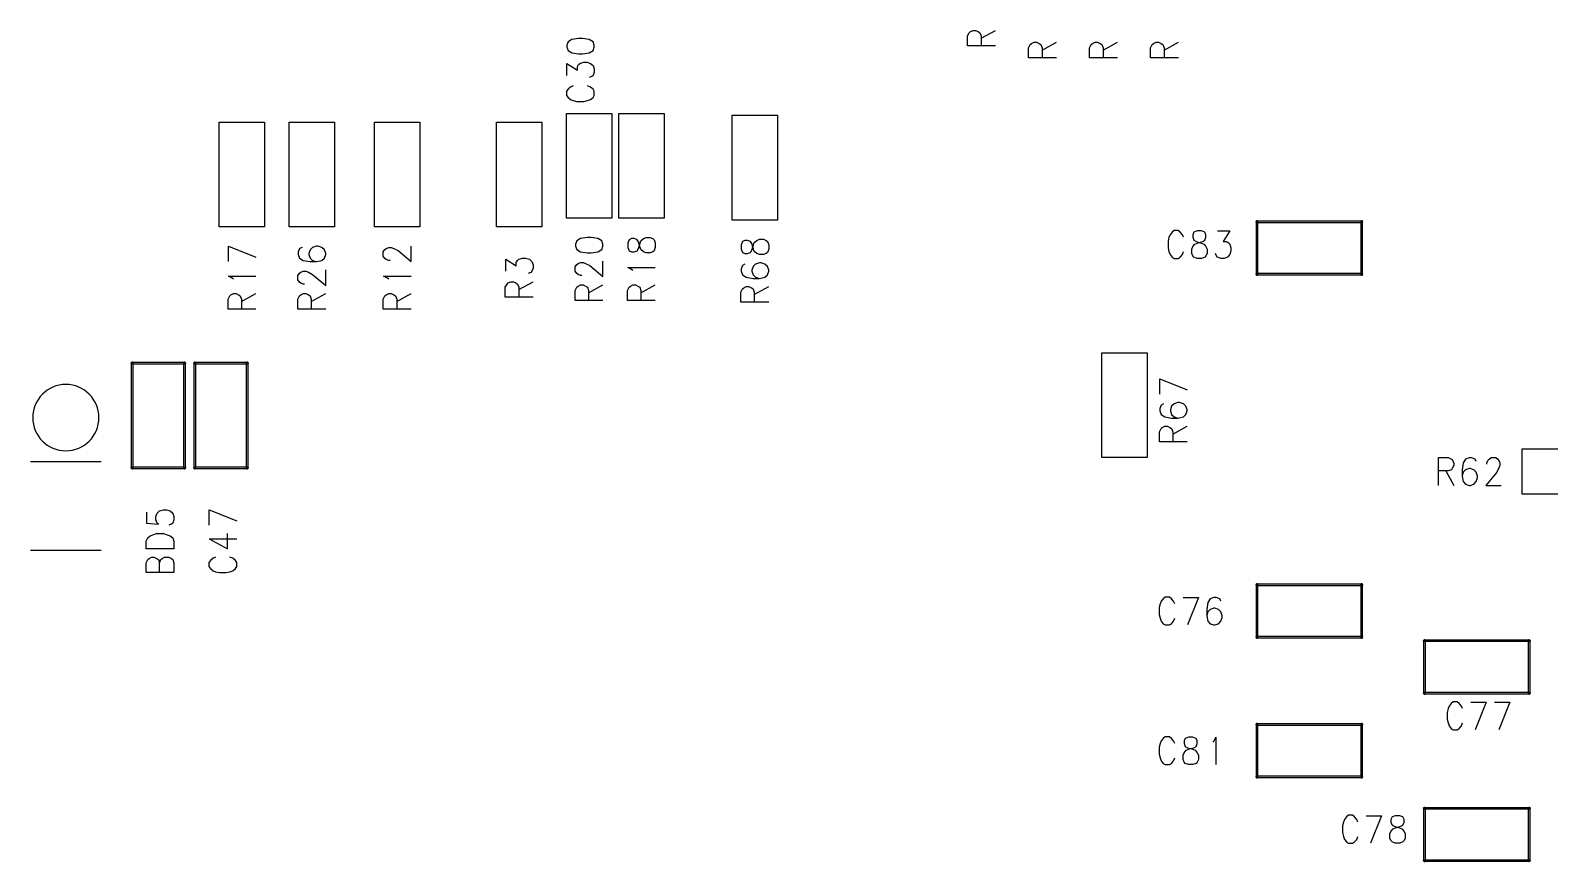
# Model space of a CAD drawing. Extents: x 295 to 953, y 10 to 290.
# Drawn here: x 666.9 to 754.1, y 119.6 to 167.3 of the extents above; entities that cross this region are included whole.
import ezdxf

# ---------------------------------------------------------------- set-up
doc = ezdxf.new("R2010")
doc.units = 0
doc.header["$LTSCALE"] = 5
doc.header["$MEASUREMENT"] = 0
doc.layers.add('22_S-SILK_GBR', color=12, linetype='CONTINUOUS')

msp = doc.modelspace()

# ---------------------------------------------------------------- linework, layer by layer
at = {"layer": '22_S-SILK_GBR', "color": 7}
for p, q in [((720.848, 167.192), (720.994, 167.262)), ((720.994, 167.262), (721.138, 167.262)), ((721.138, 167.262), (721.284, 167.192)), ((721.454, 166.812), (722.278, 167.262)), ((697.774, 166.608), (697.702, 166.422)), ((697.702, 166.422), (697.702, 166.298)), ((697.994, 166.732), (697.774, 166.608)), ((698.382, 166.802), (697.994, 166.732)), ((698.6, 166.802), (698.382, 166.802)), ((698.988, 166.732), (698.6, 166.802)), ((699.206, 166.608), (698.988, 166.732)), ((699.278, 166.422), (699.206, 166.608)), ((699.278, 166.298), (699.278, 166.422)), ((720.678, 166.944), (720.774, 167.13)), ((720.678, 166.378), (720.678, 166.944)), ((720.774, 167.13), (720.848, 167.192)), ((721.284, 167.192), (721.382, 167.13)), ((721.382, 167.13), (721.454, 166.944)), ((721.454, 166.944), (721.454, 166.378)), ((724.178, 166.264), (724.274, 166.45)), ((724.274, 166.45), (724.348, 166.512)), ((724.348, 166.512), (724.494, 166.582)), ((724.494, 166.582), (724.638, 166.582)), ((724.638, 166.582), (724.784, 166.512)), ((724.784, 166.512), (724.882, 166.45)), ((724.882, 166.45), (724.954, 166.264)), ((724.954, 166.132), (725.778, 166.582)), ((727.678, 166.264), (727.774, 166.45)), ((727.774, 166.45), (727.848, 166.512)), ((727.848, 166.512), (727.994, 166.582)), ((727.994, 166.582), (728.138, 166.582)), ((728.138, 166.582), (728.284, 166.512)), ((728.284, 166.512), (728.382, 166.45)), ((728.382, 166.45), (728.454, 166.264)), ((728.454, 166.132), (729.278, 166.582)), ((731.178, 166.264), (731.274, 166.45)), ((731.274, 166.45), (731.348, 166.512)), ((731.348, 166.512), (731.494, 166.582)), ((731.494, 166.582), (731.638, 166.582)), ((731.638, 166.582), (731.784, 166.512)), ((731.784, 166.512), (731.882, 166.45)), ((731.882, 166.45), (731.954, 166.264)), ((731.954, 166.132), (732.778, 166.582)), ((697.702, 166.298), (697.774, 166.104)), ((697.774, 166.104), (697.994, 165.98)), ((697.994, 165.98), (698.382, 165.918)), ((698.382, 165.918), (698.6, 165.918)), ((698.6, 165.918), (698.988, 165.98)), ((698.988, 165.98), (699.206, 166.104)), ((699.206, 166.104), (699.278, 166.298)), ((722.278, 166.378), (720.678, 166.378)), ((724.178, 165.698), (724.178, 166.264)), ((725.778, 165.698), (724.178, 165.698)), ((724.954, 166.264), (724.954, 165.698)), ((727.678, 165.698), (727.678, 166.264)), ((729.278, 165.698), (727.678, 165.698)), ((728.454, 166.264), (728.454, 165.698)), ((731.178, 165.698), (731.178, 166.264)), ((732.778, 165.698), (731.178, 165.698)), ((731.954, 166.264), (731.954, 165.698)), ((697.702, 164.682), (697.702, 165.372)), ((697.702, 165.372), (698.308, 164.992)), ((698.308, 165.186), (698.382, 165.31)), ((698.308, 164.992), (698.308, 165.186)), ((698.382, 165.31), (698.454, 165.372)), ((698.454, 165.372), (698.672, 165.442)), ((698.672, 165.442), (698.842, 165.442)), ((698.842, 165.442), (699.06, 165.372)), ((699.06, 165.372), (699.206, 165.248)), ((699.206, 164.682), (699.132, 164.62)), ((699.206, 165.248), (699.278, 165.062)), ((699.278, 164.868), (699.206, 164.682)), ((699.278, 165.062), (699.278, 164.868)), ((697.774, 163.896), (697.678, 163.782)), ((697.678, 163.782), (697.678, 163.542)), ((697.92, 164.02), (697.774, 163.896)), ((698.066, 164.082), (697.92, 164.02)), ((699.06, 164.02), (698.89, 164.082)), ((699.132, 164.62), (698.988, 164.558)), ((699.206, 163.896), (699.06, 164.02)), ((699.278, 163.782), (699.206, 163.896)), ((699.278, 163.542), (699.278, 163.782)), ((697.678, 163.542), (697.774, 163.428)), ((697.774, 163.428), (697.92, 163.312)), ((697.92, 163.312), (698.066, 163.252)), ((698.066, 163.252), (698.284, 163.198)), ((698.284, 163.198), (698.672, 163.198)), ((698.672, 163.198), (698.89, 163.252)), ((698.89, 163.252), (699.06, 163.312)), ((699.06, 163.312), (699.206, 163.428)), ((699.206, 163.428), (699.278, 163.542)), ((697.678, 156.5), (697.678, 162.5)), ((697.678, 162.5), (700.278, 162.5)), ((700.278, 162.5), (700.278, 156.5)), ((700.678, 156.5), (700.678, 162.5)), ((700.678, 162.5), (703.278, 162.5)), ((703.278, 162.5), (703.278, 156.5)), ((707.178, 156.4), (707.178, 162.4)), ((707.178, 162.4), (709.778, 162.4)), ((709.778, 162.4), (709.778, 156.4)), ((677.778, 156), (677.778, 162)), ((677.778, 162), (680.378, 162)), ((680.378, 162), (680.378, 156)), ((681.778, 156), (681.778, 162)), ((681.778, 162), (684.378, 162)), ((684.378, 162), (684.378, 156)), ((686.678, 156), (686.678, 162)), ((686.678, 162), (689.278, 162)), ((689.278, 162), (689.278, 156)), ((693.678, 156), (693.678, 162)), ((693.678, 162), (696.278, 162)), ((696.278, 162), (696.278, 156)), ((680.378, 156), (677.778, 156)), ((684.378, 156), (681.778, 156)), ((689.278, 156), (686.678, 156)), ((696.278, 156), (693.678, 156)), ((700.278, 156.5), (697.678, 156.5)), ((703.278, 156.5), (700.678, 156.5)), ((709.778, 156.4), (707.178, 156.4)), ((737.258, 156.354), (737.224, 156.32)), ((737.224, 156.32), (737.258, 156.354)), ((737.224, 156.28), (737.224, 156.32)), ((737.224, 156.3), (737.224, 153.3)), ((737.258, 156.246), (737.224, 156.28)), ((737.298, 156.354), (737.258, 156.354)), ((737.278, 156.246), (737.258, 156.246)), ((737.278, 156.354), (743.278, 156.354)), ((743.278, 156.246), (737.278, 156.246)), ((737.332, 156.32), (737.298, 156.354)), ((737.332, 156.3), (737.332, 156.32)), ((737.332, 153.3), (737.332, 156.3)), ((743.258, 156.354), (743.224, 156.32)), ((743.224, 156.3), (743.224, 153.3)), ((743.298, 156.354), (743.258, 156.354)), ((743.278, 156.354), (743.298, 156.354)), ((743.332, 156.32), (743.298, 156.354)), ((743.298, 156.354), (743.332, 156.32)), ((743.332, 156.28), (743.298, 156.246)), ((743.332, 156.3), (743.332, 156.32)), ((743.332, 156.32), (743.332, 156.28)), ((743.332, 153.3), (743.332, 156.3)), ((698.274, 155.208), (698.202, 155.022)), ((698.494, 155.332), (698.274, 155.208)), ((698.882, 155.402), (698.494, 155.332)), ((699.1, 155.402), (698.882, 155.402)), ((699.488, 155.332), (699.1, 155.402)), ((699.706, 155.208), (699.488, 155.332)), ((699.778, 155.022), (699.706, 155.208)), ((701.274, 155.27), (701.202, 155.084)), ((701.202, 155.084), (701.202, 154.828)), ((701.42, 155.332), (701.274, 155.27)), ((701.566, 155.332), (701.42, 155.332)), ((701.736, 155.27), (701.566, 155.332)), ((701.808, 155.146), (701.736, 155.27)), ((701.882, 154.89), (701.808, 155.146)), ((701.882, 155.022), (701.954, 155.208)), ((701.954, 155.208), (702.1, 155.332)), ((702.1, 155.332), (702.244, 155.402)), ((702.244, 155.402), (702.488, 155.402)), ((702.488, 155.402), (702.632, 155.332)), ((702.632, 155.332), (702.706, 155.27)), ((702.706, 155.27), (702.778, 155.084)), ((702.778, 155.084), (702.778, 154.828)), ((707.774, 155.17), (707.702, 154.984)), ((707.92, 155.232), (707.774, 155.17)), ((708.066, 155.232), (707.92, 155.232)), ((708.236, 155.17), (708.066, 155.232)), ((708.308, 155.046), (708.236, 155.17)), ((708.382, 154.922), (708.454, 155.108)), ((708.454, 155.108), (708.6, 155.232)), ((708.6, 155.232), (708.744, 155.302)), ((708.744, 155.302), (708.988, 155.302)), ((708.988, 155.302), (709.132, 155.232)), ((709.132, 155.232), (709.206, 155.17)), ((709.206, 155.17), (709.278, 154.984)), ((732.23, 155.412), (732.176, 155.194)), ((732.176, 155.194), (732.176, 154.806)), ((732.29, 155.558), (732.23, 155.412)), ((732.406, 155.704), (732.29, 155.558)), ((732.52, 155.8), (732.406, 155.704)), ((732.76, 155.8), (732.52, 155.8)), ((732.874, 155.704), (732.76, 155.8)), ((732.998, 155.558), (732.874, 155.704)), ((733.06, 155.412), (732.998, 155.558)), ((733.66, 155.704), (733.598, 155.558)), ((733.598, 155.558), (733.598, 155.412)), ((733.598, 155.412), (733.66, 155.242)), ((733.846, 155.776), (733.66, 155.704)), ((733.66, 155.242), (733.784, 155.17)), ((733.722, 155.024), (733.908, 155.096)), ((733.784, 155.17), (734.04, 155.096)), ((734.102, 155.776), (733.846, 155.776)), ((733.908, 155.096), (734.164, 155.17)), ((734.04, 155.096), (734.226, 155.024)), ((734.288, 155.704), (734.102, 155.776)), ((734.164, 155.17), (734.288, 155.242)), ((734.35, 155.558), (734.288, 155.704)), ((734.288, 155.242), (734.35, 155.412)), ((734.35, 155.412), (734.35, 155.558)), ((735.02, 155.776), (735.71, 155.776)), ((735.71, 155.776), (735.33, 155.17)), ((735.33, 155.17), (735.524, 155.17)), ((735.524, 155.17), (735.648, 155.096)), ((735.648, 155.096), (735.71, 155.024)), ((678.302, 154.018), (678.302, 154.902)), ((678.302, 154.902), (679.878, 154.266)), ((682.374, 154.76), (682.302, 154.558)), ((682.302, 154.558), (682.302, 154.424)), ((682.302, 154.424), (682.374, 154.222)), ((682.52, 154.832), (682.374, 154.76)), ((682.374, 154.222), (682.594, 154.08)), ((682.982, 154.69), (682.908, 154.486)), ((682.908, 154.486), (682.908, 154.424)), ((682.908, 154.424), (682.982, 154.222)), ((683.126, 154.832), (682.982, 154.69)), ((682.982, 154.222), (683.126, 154.08)), ((683.344, 154.902), (683.126, 154.832)), ((683.442, 154.902), (683.344, 154.902)), ((683.66, 154.832), (683.442, 154.902)), ((683.806, 154.69), (683.66, 154.832)), ((683.66, 154.08), (683.806, 154.222)), ((683.878, 154.486), (683.806, 154.69)), ((683.806, 154.222), (683.878, 154.424)), ((683.878, 154.424), (683.878, 154.486)), ((687.178, 154.584), (687.274, 154.708)), ((687.178, 154.328), (687.178, 154.584)), ((687.274, 154.204), (687.178, 154.328)), ((687.274, 154.708), (687.348, 154.77)), ((687.348, 154.142), (687.274, 154.204)), ((687.348, 154.77), (687.494, 154.832)), ((687.494, 154.832), (687.638, 154.832)), ((687.638, 154.832), (687.784, 154.77)), ((687.784, 154.77), (688.026, 154.646)), ((688.026, 154.646), (688.778, 154.018)), ((688.778, 154.018), (688.778, 154.902)), ((694.954, 154.152), (695.172, 154.222)), ((695.172, 154.222), (695.342, 154.222)), ((695.342, 154.222), (695.56, 154.152)), ((698.202, 155.022), (698.202, 154.898)), ((698.202, 154.898), (698.274, 154.704)), ((698.274, 154.704), (698.494, 154.58)), ((698.494, 154.58), (698.882, 154.518)), ((698.882, 154.518), (699.1, 154.518)), ((699.1, 154.518), (699.488, 154.58)), ((699.488, 154.58), (699.706, 154.704)), ((699.706, 154.704), (699.778, 154.898)), ((699.778, 154.898), (699.778, 155.022)), ((701.202, 154.828), (701.274, 154.642)), ((701.274, 154.642), (701.42, 154.58)), ((701.42, 154.58), (701.566, 154.58)), ((701.566, 154.58), (701.736, 154.642)), ((701.736, 154.642), (701.808, 154.766)), ((701.808, 154.766), (701.882, 155.022)), ((701.954, 154.704), (701.882, 154.89)), ((702.1, 154.58), (701.954, 154.704)), ((702.244, 154.518), (702.1, 154.58)), ((702.488, 154.518), (702.244, 154.518)), ((702.632, 154.58), (702.488, 154.518)), ((702.706, 154.642), (702.632, 154.58)), ((702.778, 154.828), (702.706, 154.642)), ((707.702, 154.984), (707.702, 154.728)), ((707.702, 154.728), (707.774, 154.542)), ((707.774, 154.542), (707.92, 154.48)), ((707.92, 154.48), (708.066, 154.48)), ((708.066, 154.48), (708.236, 154.542)), ((708.236, 154.542), (708.308, 154.666)), ((708.382, 154.79), (708.308, 155.046)), ((708.308, 154.666), (708.382, 154.922)), ((708.454, 154.604), (708.382, 154.79)), ((708.6, 154.48), (708.454, 154.604)), ((708.744, 154.418), (708.6, 154.48)), ((708.988, 154.418), (708.744, 154.418)), ((709.132, 154.48), (708.988, 154.418)), ((709.206, 154.542), (709.132, 154.48)), ((709.278, 154.728), (709.206, 154.542)), ((709.278, 154.984), (709.278, 154.728)), ((732.176, 154.806), (732.23, 154.588)), ((732.23, 154.588), (732.29, 154.418)), ((732.29, 154.418), (732.406, 154.272)), ((732.406, 154.272), (732.52, 154.2)), ((732.52, 154.2), (732.76, 154.2)), ((732.76, 154.2), (732.874, 154.272)), ((732.874, 154.272), (732.998, 154.418)), ((732.998, 154.418), (733.06, 154.588)), ((733.536, 154.734), (733.598, 154.878)), ((733.536, 154.49), (733.536, 154.734)), ((733.598, 154.346), (733.536, 154.49)), ((733.598, 154.878), (733.722, 155.024)), ((733.66, 154.272), (733.598, 154.346)), ((733.846, 154.2), (733.66, 154.272)), ((734.102, 154.2), (733.846, 154.2)), ((734.288, 154.272), (734.102, 154.2)), ((734.226, 155.024), (734.35, 154.878)), ((734.35, 154.346), (734.288, 154.272)), ((734.35, 154.878), (734.42, 154.734)), ((734.42, 154.49), (734.35, 154.346)), ((734.42, 154.734), (734.42, 154.49)), ((734.958, 154.346), (734.896, 154.49)), ((735.02, 154.272), (734.958, 154.346)), ((735.206, 154.2), (735.02, 154.272)), ((735.4, 154.2), (735.206, 154.2)), ((735.586, 154.272), (735.4, 154.2)), ((735.71, 154.418), (735.586, 154.272)), ((735.71, 155.024), (735.78, 154.806)), ((735.78, 154.636), (735.71, 154.418)), ((735.78, 154.806), (735.78, 154.636)), ((682.278, 153.224), (682.374, 153.348)), ((682.374, 153.348), (682.448, 153.41)), ((682.448, 153.41), (682.594, 153.472)), ((682.594, 154.08), (682.982, 154.018)), ((682.594, 153.472), (682.738, 153.472)), ((682.738, 153.472), (682.884, 153.41)), ((682.884, 153.41), (683.126, 153.286)), ((682.982, 154.018), (683.344, 154.018)), ((683.126, 154.08), (683.344, 154.018)), ((683.344, 154.018), (683.66, 154.08)), ((683.878, 152.658), (683.878, 153.542)), ((687.494, 154.08), (687.348, 154.142)), ((687.566, 154.08), (687.494, 154.08)), ((694.202, 153.462), (694.202, 154.152)), ((694.202, 154.152), (694.808, 153.772)), ((694.808, 153.966), (694.882, 154.09)), ((694.808, 153.772), (694.808, 153.966)), ((694.882, 154.09), (694.954, 154.152)), ((695.632, 153.4), (695.488, 153.338)), ((695.56, 154.152), (695.706, 154.028)), ((695.706, 153.462), (695.632, 153.4)), ((695.706, 154.028), (695.778, 153.842)), ((695.778, 153.648), (695.706, 153.462)), ((695.778, 153.842), (695.778, 153.648)), ((698.178, 153.724), (698.274, 153.848)), ((698.178, 153.468), (698.178, 153.724)), ((698.274, 153.344), (698.178, 153.468)), ((698.274, 153.848), (698.348, 153.91)), ((698.348, 153.282), (698.274, 153.344)), ((698.348, 153.91), (698.494, 153.972)), ((698.494, 153.972), (698.638, 153.972)), ((698.638, 153.972), (698.784, 153.91)), ((698.784, 153.91), (699.026, 153.786)), ((699.026, 153.786), (699.778, 153.158)), ((699.778, 153.158), (699.778, 154.042)), ((701.42, 153.574), (701.202, 153.68)), ((701.202, 153.68), (702.778, 153.68)), ((701.494, 153.502), (701.42, 153.574)), ((707.774, 153.8), (707.702, 153.598)), ((707.702, 153.598), (707.702, 153.464)), ((707.702, 153.464), (707.774, 153.262)), ((707.92, 153.872), (707.774, 153.8)), ((708.382, 153.73), (708.308, 153.526)), ((708.308, 153.526), (708.308, 153.464)), ((708.308, 153.464), (708.382, 153.262)), ((708.526, 153.872), (708.382, 153.73)), ((708.744, 153.942), (708.526, 153.872)), ((708.842, 153.942), (708.744, 153.942)), ((709.06, 153.872), (708.842, 153.942)), ((709.206, 153.73), (709.06, 153.872)), ((709.278, 153.526), (709.206, 153.73)), ((709.206, 153.262), (709.278, 153.464)), ((709.278, 153.464), (709.278, 153.526)), ((737.224, 153.32), (737.258, 153.354)), ((737.224, 153.28), (737.224, 153.32)), ((737.278, 153.354), (743.278, 153.354)), ((743.278, 153.354), (743.298, 153.354)), ((743.298, 153.354), (743.332, 153.32)), ((743.332, 153.32), (743.332, 153.28)), ((678.52, 153.074), (678.302, 153.18)), ((678.302, 153.18), (679.878, 153.18)), ((678.594, 153.002), (678.52, 153.074)), ((682.278, 152.968), (682.278, 153.224)), ((682.374, 152.844), (682.278, 152.968)), ((682.448, 152.782), (682.374, 152.844)), ((682.594, 152.72), (682.448, 152.782)), ((682.666, 152.72), (682.594, 152.72)), ((683.126, 153.286), (683.878, 152.658)), ((687.42, 153.074), (687.202, 153.18)), ((687.202, 153.18), (688.778, 153.18)), ((687.494, 153.002), (687.42, 153.074)), ((694.178, 152.544), (694.274, 152.73)), ((694.178, 151.978), (694.178, 152.544)), ((694.274, 152.73), (694.348, 152.792)), ((694.348, 152.792), (694.494, 152.862)), ((694.494, 152.862), (694.638, 152.862)), ((694.638, 152.862), (694.784, 152.792)), ((694.784, 152.792), (694.882, 152.73)), ((694.882, 152.73), (694.954, 152.544)), ((694.954, 152.412), (695.778, 152.862)), ((694.954, 152.544), (694.954, 151.978)), ((698.178, 152.364), (698.274, 152.55)), ((698.274, 152.55), (698.348, 152.612)), ((698.494, 153.22), (698.348, 153.282)), ((698.348, 152.612), (698.494, 152.682)), ((698.566, 153.22), (698.494, 153.22)), ((698.494, 152.682), (698.638, 152.682)), ((698.638, 152.682), (698.784, 152.612)), ((698.784, 152.612), (698.882, 152.55)), ((698.882, 152.55), (698.954, 152.364)), ((698.954, 152.232), (699.778, 152.682)), ((701.178, 152.364), (701.274, 152.55)), ((701.274, 152.55), (701.348, 152.612)), ((701.348, 152.612), (701.494, 152.682)), ((701.494, 152.682), (701.638, 152.682)), ((701.638, 152.682), (701.784, 152.612)), ((701.784, 152.612), (701.882, 152.55)), ((701.882, 152.55), (701.954, 152.364)), ((701.954, 152.232), (702.778, 152.682)), ((707.678, 152.264), (707.774, 152.45)), ((707.774, 153.262), (707.994, 153.12)), ((707.774, 152.45), (707.848, 152.512)), ((707.848, 152.512), (707.994, 152.582)), ((707.994, 153.12), (708.382, 153.058)), ((707.994, 152.582), (708.138, 152.582)), ((708.138, 152.582), (708.284, 152.512)), ((708.284, 152.512), (708.382, 152.45)), ((708.382, 153.262), (708.526, 153.12)), ((708.382, 153.058), (708.744, 153.058)), ((708.382, 152.45), (708.454, 152.264)), ((708.454, 152.132), (709.278, 152.582)), ((708.526, 153.12), (708.744, 153.058)), ((708.744, 153.058), (709.06, 153.12)), ((709.06, 153.12), (709.206, 153.262)), ((737.224, 153.3), (737.224, 153.28)), ((737.224, 153.28), (737.258, 153.246)), ((737.258, 153.246), (737.224, 153.28)), ((737.258, 153.246), (737.298, 153.246)), ((737.278, 153.246), (737.258, 153.246)), ((743.278, 153.246), (737.278, 153.246)), ((737.298, 153.246), (737.332, 153.28)), ((743.224, 153.3), (743.224, 153.28)), ((743.224, 153.28), (743.258, 153.246)), ((743.258, 153.246), (743.298, 153.246)), ((743.332, 153.28), (743.298, 153.246)), ((743.298, 153.246), (743.332, 153.28)), ((678.278, 151.864), (678.374, 152.05)), ((678.278, 151.298), (678.278, 151.864)), ((678.374, 152.05), (678.448, 152.112)), ((678.448, 152.112), (678.594, 152.182)), ((678.594, 152.182), (678.738, 152.182)), ((678.738, 152.182), (678.884, 152.112)), ((678.884, 152.112), (678.982, 152.05)), ((678.982, 152.05), (679.054, 151.864)), ((679.054, 151.732), (679.878, 152.182)), ((679.054, 151.864), (679.054, 151.298)), ((682.278, 151.864), (682.374, 152.05)), ((682.278, 151.298), (682.278, 151.864)), ((682.374, 152.05), (682.448, 152.112)), ((682.448, 152.112), (682.594, 152.182)), ((682.594, 152.182), (682.738, 152.182)), ((682.738, 152.182), (682.884, 152.112)), ((682.884, 152.112), (682.982, 152.05)), ((682.982, 152.05), (683.054, 151.864)), ((683.054, 151.732), (683.878, 152.182)), ((683.054, 151.864), (683.054, 151.298)), ((687.178, 151.864), (687.274, 152.05)), ((687.178, 151.298), (687.178, 151.864)), ((687.274, 152.05), (687.348, 152.112)), ((687.348, 152.112), (687.494, 152.182)), ((687.494, 152.182), (687.638, 152.182)), ((687.638, 152.182), (687.784, 152.112)), ((687.784, 152.112), (687.882, 152.05)), ((687.882, 152.05), (687.954, 151.864)), ((687.954, 151.732), (688.778, 152.182)), ((687.954, 151.864), (687.954, 151.298)), ((695.778, 151.978), (694.178, 151.978)), ((698.178, 151.798), (698.178, 152.364)), ((699.778, 151.798), (698.178, 151.798)), ((698.954, 152.364), (698.954, 151.798)), ((701.178, 151.798), (701.178, 152.364)), ((702.778, 151.798), (701.178, 151.798)), ((701.954, 152.364), (701.954, 151.798)), ((707.678, 151.698), (707.678, 152.264)), ((709.278, 151.698), (707.678, 151.698)), ((708.454, 152.264), (708.454, 151.698)), ((679.878, 151.298), (678.278, 151.298)), ((683.878, 151.298), (682.278, 151.298)), ((688.778, 151.298), (687.178, 151.298)), ((672.724, 148.22), (672.758, 148.254)), ((672.758, 148.254), (672.724, 148.22)), ((672.724, 148.18), (672.724, 148.22)), ((672.724, 148.2), (672.724, 142.2)), ((672.758, 148.146), (672.724, 148.18)), ((672.798, 148.254), (672.758, 148.254)), ((672.778, 148.146), (672.758, 148.146)), ((672.778, 148.254), (675.778, 148.254)), ((675.778, 148.146), (672.778, 148.146)), ((672.832, 148.22), (672.798, 148.254)), ((672.832, 148.2), (672.832, 148.22)), ((672.832, 142.2), (672.832, 148.2)), ((675.758, 148.254), (675.724, 148.22)), ((675.724, 148.2), (675.724, 142.2)), ((675.798, 148.254), (675.758, 148.254)), ((675.778, 148.254), (675.798, 148.254)), ((675.832, 148.22), (675.798, 148.254)), ((675.798, 148.254), (675.832, 148.22)), ((675.832, 148.18), (675.798, 148.146)), ((675.832, 148.2), (675.832, 148.22)), ((675.832, 148.22), (675.832, 148.18)), ((675.832, 142.2), (675.832, 148.2)), ((676.324, 148.22), (676.358, 148.254)), ((676.358, 148.254), (676.324, 148.22)), ((676.324, 148.18), (676.324, 148.22)), ((676.324, 148.2), (676.324, 142.2)), ((676.358, 148.146), (676.324, 148.18)), ((676.398, 148.254), (676.358, 148.254)), ((676.378, 148.146), (676.358, 148.146)), ((676.378, 148.254), (679.378, 148.254)), ((679.378, 148.146), (676.378, 148.146)), ((676.432, 148.22), (676.398, 148.254)), ((676.432, 148.2), (676.432, 148.22)), ((676.432, 142.2), (676.432, 148.2)), ((679.358, 148.254), (679.324, 148.22)), ((679.324, 148.2), (679.324, 142.2)), ((679.398, 148.254), (679.358, 148.254)), ((679.378, 148.254), (679.398, 148.254)), ((679.432, 148.22), (679.398, 148.254)), ((679.398, 148.254), (679.432, 148.22)), ((679.432, 148.18), (679.398, 148.146)), ((679.432, 148.2), (679.432, 148.22)), ((679.432, 148.22), (679.432, 148.18)), ((679.432, 142.2), (679.432, 148.2)), ((728.378, 142.8), (728.378, 148.8)), ((728.378, 148.8), (730.978, 148.8)), ((730.978, 148.8), (730.978, 142.8)), ((731.702, 146.418), (731.702, 147.302)), ((731.702, 147.302), (733.278, 146.666)), ((731.774, 145.8), (731.702, 145.598)), ((731.702, 145.598), (731.702, 145.464)), ((731.92, 145.872), (731.774, 145.8)), ((732.382, 145.73), (732.308, 145.526)), ((732.308, 145.526), (732.308, 145.464)), ((732.526, 145.872), (732.382, 145.73)), ((732.744, 145.942), (732.526, 145.872)), ((732.842, 145.942), (732.744, 145.942)), ((733.06, 145.872), (732.842, 145.942)), ((733.206, 145.73), (733.06, 145.872)), ((733.278, 145.526), (733.206, 145.73)), ((733.278, 145.464), (733.278, 145.526)), ((731.702, 145.464), (731.774, 145.262)), ((731.774, 145.262), (731.994, 145.12)), ((731.994, 145.12), (732.382, 145.058)), ((732.308, 145.464), (732.382, 145.262)), ((732.382, 145.262), (732.526, 145.12)), ((732.382, 145.058), (732.744, 145.058)), ((732.526, 145.12), (732.744, 145.058)), ((732.744, 145.058), (733.06, 145.12)), ((733.06, 145.12), (733.206, 145.262)), ((733.206, 145.262), (733.278, 145.464)), ((731.678, 144.264), (731.774, 144.45)), ((731.678, 143.698), (731.678, 144.264)), ((731.774, 144.45), (731.848, 144.512)), ((731.848, 144.512), (731.994, 144.582)), ((731.994, 144.582), (732.138, 144.582)), ((732.138, 144.582), (732.284, 144.512)), ((732.284, 144.512), (732.382, 144.45)), ((732.382, 144.45), (732.454, 144.264)), ((732.454, 144.132), (733.278, 144.582)), ((732.454, 144.264), (732.454, 143.698)), ((733.278, 143.698), (731.678, 143.698)), ((752.478, 143.3), (758.478, 143.3)), ((752.478, 140.7), (752.478, 143.3)), ((671.01, 142.54), (666.946, 142.54)), ((672.724, 142.22), (672.758, 142.254)), ((672.724, 142.18), (672.724, 142.22)), ((672.724, 142.2), (672.724, 142.18)), ((672.758, 142.146), (672.724, 142.18)), ((672.724, 142.18), (672.758, 142.146)), ((672.778, 142.146), (672.758, 142.146)), ((672.758, 142.146), (672.798, 142.146)), ((672.778, 142.254), (675.778, 142.254)), ((675.778, 142.146), (672.778, 142.146)), ((672.798, 142.146), (672.832, 142.18)), ((675.724, 142.2), (675.724, 142.18)), ((675.724, 142.18), (675.758, 142.146)), ((675.758, 142.146), (675.798, 142.146)), ((675.778, 142.254), (675.798, 142.254)), ((675.798, 142.254), (675.832, 142.22)), ((675.832, 142.18), (675.798, 142.146)), ((675.798, 142.146), (675.832, 142.18)), ((675.832, 142.22), (675.832, 142.18)), ((676.324, 142.22), (676.358, 142.254)), ((676.324, 142.18), (676.324, 142.22)), ((676.324, 142.2), (676.324, 142.18)), ((676.358, 142.146), (676.324, 142.18)), ((676.324, 142.18), (676.358, 142.146)), ((676.378, 142.146), (676.358, 142.146)), ((676.358, 142.146), (676.398, 142.146)), ((676.378, 142.254), (679.378, 142.254)), ((679.378, 142.146), (676.378, 142.146)), ((676.398, 142.146), (676.432, 142.18)), ((679.324, 142.2), (679.324, 142.18)), ((679.324, 142.18), (679.358, 142.146)), ((679.358, 142.146), (679.398, 142.146)), ((679.378, 142.254), (679.398, 142.254)), ((679.398, 142.254), (679.432, 142.22)), ((679.432, 142.18), (679.398, 142.146)), ((679.398, 142.146), (679.432, 142.18)), ((679.432, 142.22), (679.432, 142.18)), ((730.978, 142.8), (728.378, 142.8)), ((747.676, 141.2), (747.676, 142.8)), ((747.676, 142.8), (748.242, 142.8)), ((748.242, 142.024), (747.676, 142.024)), ((748.11, 142.024), (748.56, 141.2)), ((748.242, 142.8), (748.428, 142.704)), ((748.428, 142.096), (748.242, 142.024)), ((748.428, 142.704), (748.49, 142.63)), ((748.49, 142.194), (748.428, 142.096)), ((748.49, 142.63), (748.56, 142.484)), ((748.56, 142.34), (748.49, 142.194)), ((748.56, 142.484), (748.56, 142.34)), ((749.098, 142.484), (749.036, 142.096)), ((749.036, 142.096), (749.036, 141.734)), ((749.24, 142.704), (749.098, 142.484)), ((749.24, 142.096), (749.098, 141.952)), ((749.442, 142.776), (749.24, 142.704)), ((749.442, 142.17), (749.24, 142.096)), ((749.576, 142.776), (749.442, 142.776)), ((749.504, 142.17), (749.442, 142.17)), ((749.708, 142.096), (749.504, 142.17)), ((749.778, 142.704), (749.576, 142.776)), ((749.85, 141.952), (749.708, 142.096)), ((749.85, 142.558), (749.778, 142.704)), ((750.458, 142.484), (750.52, 142.63)), ((750.458, 142.412), (750.458, 142.484)), ((750.52, 142.63), (750.582, 142.704)), ((750.582, 142.704), (750.706, 142.8)), ((750.706, 142.8), (750.962, 142.8)), ((750.962, 142.8), (751.086, 142.704)), ((751.148, 142.194), (751.024, 141.952)), ((751.086, 142.704), (751.148, 142.63)), ((751.148, 142.63), (751.21, 142.484)), ((751.21, 142.34), (751.148, 142.194)), ((751.21, 142.484), (751.21, 142.34)), ((749.098, 141.952), (749.036, 141.734)), ((749.036, 141.734), (749.098, 141.418)), ((749.098, 141.418), (749.24, 141.272)), ((749.24, 141.272), (749.442, 141.2)), ((749.442, 141.2), (749.504, 141.2)), ((749.504, 141.2), (749.708, 141.272)), ((749.708, 141.272), (749.85, 141.418)), ((749.92, 141.734), (749.85, 141.952)), ((749.85, 141.418), (749.92, 141.636)), ((749.92, 141.636), (749.92, 141.734)), ((751.024, 141.952), (750.396, 141.2)), ((750.396, 141.2), (751.28, 141.2)), ((758.478, 140.7), (752.478, 140.7)), ((673.602, 139.67), (673.602, 139.042)), ((674.136, 139.414), (674.208, 139.608)), ((674.136, 139.228), (674.136, 139.414)), ((674.208, 139.608), (674.354, 139.732)), ((674.354, 139.732), (674.572, 139.802)), ((674.572, 139.802), (674.742, 139.802)), ((674.742, 139.802), (674.96, 139.732)), ((674.96, 139.732), (675.106, 139.608)), ((675.106, 139.608), (675.178, 139.414)), ((675.178, 139.414), (675.178, 139.228)), ((677.202, 138.918), (677.202, 139.802)), ((677.202, 139.802), (678.778, 139.166)), ((673.602, 139.042), (674.282, 138.98)), ((674.208, 139.042), (674.136, 139.228)), ((674.282, 138.98), (674.208, 139.042)), ((675.032, 138.98), (674.888, 138.918)), ((675.106, 139.042), (675.032, 138.98)), ((675.178, 139.228), (675.106, 139.042)), ((673.578, 138), (673.674, 138.186)), ((673.578, 137.558), (673.578, 138)), ((673.674, 138.186), (673.82, 138.31)), ((673.82, 138.31), (673.966, 138.372)), ((673.966, 138.372), (674.184, 138.442)), ((674.184, 138.442), (674.572, 138.442)), ((674.572, 138.442), (674.79, 138.372)), ((674.79, 138.372), (674.96, 138.31)), ((674.96, 138.31), (675.106, 138.186)), ((675.106, 138.186), (675.178, 138)), ((675.178, 138), (675.178, 137.558)), ((677.202, 138.142), (678.778, 138.142)), ((677.202, 138.142), (678.244, 137.558)), ((678.244, 137.558), (678.244, 138.442)), ((671.01, 137.46), (666.946, 137.46)), ((675.178, 137.558), (673.578, 137.558)), ((673.578, 136.764), (673.674, 136.95)), ((673.578, 136.198), (673.578, 136.764)), ((673.674, 136.95), (673.748, 137.012)), ((673.748, 137.012), (673.894, 137.082)), ((673.894, 137.082), (674.038, 137.082)), ((674.038, 137.082), (674.184, 137.012)), ((674.184, 137.012), (674.282, 136.95)), ((674.282, 136.95), (674.354, 136.764)), ((674.354, 136.764), (674.426, 136.95)), ((674.354, 136.198), (674.354, 136.764)), ((674.426, 136.95), (674.5, 137.012)), ((674.5, 137.012), (674.644, 137.082)), ((674.644, 137.082), (674.888, 137.082)), ((674.888, 137.082), (675.032, 137.012)), ((675.032, 137.012), (675.106, 136.95)), ((675.106, 136.95), (675.178, 136.764)), ((675.178, 136.764), (675.178, 136.198)), ((677.274, 136.896), (677.178, 136.782)), ((677.178, 136.782), (677.178, 136.542)), ((677.42, 137.02), (677.274, 136.896)), ((677.566, 137.082), (677.42, 137.02)), ((678.56, 137.02), (678.39, 137.082)), ((678.706, 136.896), (678.56, 137.02)), ((678.778, 136.782), (678.706, 136.896)), ((678.778, 136.542), (678.778, 136.782)), ((675.178, 136.198), (673.578, 136.198)), ((677.178, 136.542), (677.274, 136.428)), ((677.274, 136.428), (677.42, 136.312)), ((677.42, 136.312), (677.566, 136.252)), ((677.566, 136.252), (677.784, 136.198)), ((677.784, 136.198), (678.172, 136.198)), ((678.172, 136.198), (678.39, 136.252)), ((678.39, 136.252), (678.56, 136.312)), ((678.56, 136.312), (678.706, 136.428)), ((678.706, 136.428), (678.778, 136.542)), ((737.258, 135.554), (737.224, 135.52)), ((737.224, 135.52), (737.258, 135.554)), ((737.224, 135.48), (737.224, 135.52)), ((737.224, 135.5), (737.224, 132.5)), ((737.258, 135.446), (737.224, 135.48)), ((737.298, 135.554), (737.258, 135.554)), ((737.278, 135.446), (737.258, 135.446)), ((737.278, 135.554), (743.278, 135.554)), ((743.278, 135.446), (737.278, 135.446)), ((737.332, 135.52), (737.298, 135.554)), ((737.332, 135.5), (737.332, 135.52)), ((737.332, 132.5), (737.332, 135.5)), ((743.258, 135.554), (743.224, 135.52)), ((743.224, 135.5), (743.224, 132.5)), ((743.298, 135.554), (743.258, 135.554)), ((743.278, 135.554), (743.298, 135.554)), ((743.332, 135.52), (743.298, 135.554)), ((743.298, 135.554), (743.332, 135.52)), ((743.332, 135.48), (743.298, 135.446)), ((743.332, 135.5), (743.332, 135.52)), ((743.332, 135.52), (743.332, 135.48)), ((743.332, 132.5), (743.332, 135.5)), ((731.73, 134.412), (731.676, 134.194)), ((731.676, 134.194), (731.676, 133.806)), ((731.79, 134.558), (731.73, 134.412)), ((731.906, 134.704), (731.79, 134.558)), ((732.02, 134.8), (731.906, 134.704)), ((732.26, 134.8), (732.02, 134.8)), ((732.374, 134.704), (732.26, 134.8)), ((732.498, 134.558), (732.374, 134.704)), ((732.56, 134.412), (732.498, 134.558)), ((733.036, 134.776), (733.92, 134.776)), ((733.92, 134.776), (733.284, 133.2)), ((734.458, 134.484), (734.396, 134.096)), ((734.6, 134.704), (734.458, 134.484)), ((734.802, 134.776), (734.6, 134.704)), ((734.802, 134.17), (734.6, 134.096)), ((734.936, 134.776), (734.802, 134.776)), ((734.864, 134.17), (734.802, 134.17)), ((735.068, 134.096), (734.864, 134.17)), ((735.138, 134.704), (734.936, 134.776)), ((735.21, 134.558), (735.138, 134.704)), ((731.676, 133.806), (731.73, 133.588)), ((731.73, 133.588), (731.79, 133.418)), ((731.79, 133.418), (731.906, 133.272)), ((732.374, 133.272), (732.498, 133.418)), ((732.498, 133.418), (732.56, 133.588)), ((734.396, 134.096), (734.396, 133.734)), ((734.458, 133.952), (734.396, 133.734)), ((734.396, 133.734), (734.458, 133.418)), ((734.6, 134.096), (734.458, 133.952)), ((734.458, 133.418), (734.6, 133.272)), ((735.21, 133.952), (735.068, 134.096)), ((735.068, 133.272), (735.21, 133.418)), ((735.28, 133.734), (735.21, 133.952)), ((735.21, 133.418), (735.28, 133.636)), ((735.28, 133.636), (735.28, 133.734)), ((731.906, 133.272), (732.02, 133.2)), ((732.02, 133.2), (732.26, 133.2)), ((732.26, 133.2), (732.374, 133.272)), ((734.6, 133.272), (734.802, 133.2)), ((734.802, 133.2), (734.864, 133.2)), ((734.864, 133.2), (735.068, 133.272)), ((737.224, 132.52), (737.258, 132.554)), ((737.224, 132.48), (737.224, 132.52)), ((737.224, 132.5), (737.224, 132.48)), ((737.224, 132.48), (737.258, 132.446)), ((737.258, 132.446), (737.224, 132.48)), ((737.258, 132.446), (737.298, 132.446)), ((737.278, 132.446), (737.258, 132.446)), ((737.278, 132.554), (743.278, 132.554)), ((743.278, 132.446), (737.278, 132.446)), ((737.298, 132.446), (737.332, 132.48)), ((743.224, 132.5), (743.224, 132.48)), ((743.224, 132.48), (743.258, 132.446)), ((743.258, 132.446), (743.298, 132.446)), ((743.278, 132.554), (743.298, 132.554)), ((743.298, 132.554), (743.332, 132.52)), ((743.332, 132.48), (743.298, 132.446)), ((743.298, 132.446), (743.332, 132.48)), ((743.332, 132.52), (743.332, 132.48)), ((746.824, 132.32), (746.858, 132.354)), ((746.858, 132.354), (746.824, 132.32)), ((746.824, 132.28), (746.824, 132.32)), ((746.824, 132.3), (746.824, 129.3)), ((746.858, 132.246), (746.824, 132.28)), ((746.898, 132.354), (746.858, 132.354)), ((746.878, 132.246), (746.858, 132.246)), ((746.878, 132.354), (752.878, 132.354)), ((752.878, 132.246), (746.878, 132.246)), ((746.932, 132.32), (746.898, 132.354)), ((746.932, 132.3), (746.932, 132.32)), ((746.932, 129.3), (746.932, 132.3)), ((752.858, 132.354), (752.824, 132.32)), ((752.824, 132.3), (752.824, 129.3)), ((752.898, 132.354), (752.858, 132.354)), ((752.878, 132.354), (752.898, 132.354)), ((752.932, 132.32), (752.898, 132.354)), ((752.898, 132.354), (752.932, 132.32)), ((752.932, 132.28), (752.898, 132.246)), ((752.932, 132.3), (752.932, 132.32)), ((752.932, 132.32), (752.932, 132.28)), ((752.932, 129.3), (752.932, 132.3)), ((746.824, 129.32), (746.858, 129.354)), ((746.824, 129.28), (746.824, 129.32)), ((746.824, 129.3), (746.824, 129.28)), ((746.824, 129.28), (746.858, 129.246)), ((746.858, 129.246), (746.824, 129.28)), ((746.858, 129.246), (746.898, 129.246)), ((746.878, 129.246), (746.858, 129.246)), ((746.878, 129.354), (752.878, 129.354)), ((752.878, 129.246), (746.878, 129.246)), ((746.898, 129.246), (746.932, 129.28)), ((752.824, 129.3), (752.824, 129.28)), ((752.824, 129.28), (752.858, 129.246)), ((752.858, 129.246), (752.898, 129.246)), ((752.878, 129.354), (752.898, 129.354)), ((752.898, 129.354), (752.932, 129.32)), ((752.898, 129.246), (752.932, 129.28)), ((752.932, 129.28), (752.898, 129.246)), ((752.932, 129.32), (752.932, 129.28)), ((748.23, 128.412), (748.176, 128.194)), ((748.176, 128.194), (748.176, 127.806)), ((748.29, 128.558), (748.23, 128.412)), ((748.406, 128.704), (748.29, 128.558)), ((748.52, 128.8), (748.406, 128.704)), ((748.76, 128.8), (748.52, 128.8)), ((748.874, 128.704), (748.76, 128.8)), ((748.998, 128.558), (748.874, 128.704)), ((749.06, 128.412), (748.998, 128.558)), ((749.536, 128.776), (750.42, 128.776)), ((750.42, 128.776), (749.784, 127.2)), ((750.896, 128.776), (751.78, 128.776)), ((751.78, 128.776), (751.144, 127.2)), ((737.258, 127.554), (737.224, 127.52)), ((737.224, 127.52), (737.258, 127.554)), ((737.224, 127.48), (737.224, 127.52)), ((737.224, 127.5), (737.224, 124.5)), ((737.258, 127.446), (737.224, 127.48)), ((737.298, 127.554), (737.258, 127.554)), ((737.278, 127.446), (737.258, 127.446)), ((737.278, 127.554), (743.278, 127.554)), ((743.278, 127.446), (737.278, 127.446)), ((737.332, 127.52), (737.298, 127.554)), ((737.332, 127.5), (737.332, 127.52)), ((737.332, 124.5), (737.332, 127.5)), ((743.258, 127.554), (743.224, 127.52)), ((743.224, 127.5), (743.224, 124.5)), ((743.298, 127.554), (743.258, 127.554)), ((743.278, 127.554), (743.298, 127.554)), ((743.332, 127.52), (743.298, 127.554)), ((743.298, 127.554), (743.332, 127.52)), ((743.332, 127.48), (743.298, 127.446)), ((743.332, 127.5), (743.332, 127.52)), ((743.332, 127.52), (743.332, 127.48)), ((743.332, 124.5), (743.332, 127.5)), ((748.176, 127.806), (748.23, 127.588)), ((748.23, 127.588), (748.29, 127.418)), ((748.29, 127.418), (748.406, 127.272)), ((748.406, 127.272), (748.52, 127.2)), ((748.52, 127.2), (748.76, 127.2)), ((748.76, 127.2), (748.874, 127.272)), ((748.874, 127.272), (748.998, 127.418)), ((748.998, 127.418), (749.06, 127.588)), ((731.73, 126.412), (731.676, 126.194)), ((731.79, 126.558), (731.73, 126.412)), ((731.906, 126.704), (731.79, 126.558)), ((732.02, 126.8), (731.906, 126.704)), ((732.26, 126.8), (732.02, 126.8)), ((732.374, 126.704), (732.26, 126.8)), ((732.498, 126.558), (732.374, 126.704)), ((732.56, 126.412), (732.498, 126.558)), ((733.16, 126.704), (733.098, 126.558)), ((733.098, 126.558), (733.098, 126.412)), ((733.098, 126.412), (733.16, 126.242)), ((733.346, 126.776), (733.16, 126.704)), ((733.602, 126.776), (733.346, 126.776)), ((733.788, 126.704), (733.602, 126.776)), ((733.85, 126.558), (733.788, 126.704)), ((733.788, 126.242), (733.85, 126.412)), ((733.85, 126.412), (733.85, 126.558)), ((734.74, 126.484), (734.812, 126.558)), ((734.812, 126.558), (734.918, 126.776)), ((734.918, 126.776), (734.918, 125.2)), ((731.676, 126.194), (731.676, 125.806)), ((731.676, 125.806), (731.73, 125.588)), ((731.73, 125.588), (731.79, 125.418)), ((732.498, 125.418), (732.56, 125.588)), ((733.036, 125.734), (733.098, 125.878)), ((733.036, 125.49), (733.036, 125.734)), ((733.098, 125.346), (733.036, 125.49)), ((733.098, 125.878), (733.222, 126.024)), ((733.16, 126.242), (733.284, 126.17)), ((733.222, 126.024), (733.408, 126.096)), ((733.284, 126.17), (733.54, 126.096)), ((733.408, 126.096), (733.664, 126.17)), ((733.54, 126.096), (733.726, 126.024)), ((733.664, 126.17), (733.788, 126.242)), ((733.726, 126.024), (733.85, 125.878)), ((733.85, 125.878), (733.92, 125.734)), ((733.92, 125.49), (733.85, 125.346)), ((733.92, 125.734), (733.92, 125.49)), ((731.79, 125.418), (731.906, 125.272)), ((731.906, 125.272), (732.02, 125.2)), ((732.02, 125.2), (732.26, 125.2)), ((732.26, 125.2), (732.374, 125.272)), ((732.374, 125.272), (732.498, 125.418)), ((733.16, 125.272), (733.098, 125.346)), ((733.346, 125.2), (733.16, 125.272)), ((733.602, 125.2), (733.346, 125.2)), ((733.788, 125.272), (733.602, 125.2)), ((733.85, 125.346), (733.788, 125.272)), ((737.224, 124.52), (737.258, 124.554)), ((737.224, 124.48), (737.224, 124.52)), ((737.224, 124.5), (737.224, 124.48)), ((737.224, 124.48), (737.258, 124.446)), ((737.258, 124.446), (737.224, 124.48)), ((737.258, 124.446), (737.298, 124.446)), ((737.278, 124.446), (737.258, 124.446)), ((737.278, 124.554), (743.278, 124.554)), ((743.278, 124.446), (737.278, 124.446)), ((737.298, 124.446), (737.332, 124.48)), ((743.224, 124.5), (743.224, 124.48)), ((743.224, 124.48), (743.258, 124.446)), ((743.258, 124.446), (743.298, 124.446)), ((743.278, 124.554), (743.298, 124.554)), ((743.298, 124.554), (743.332, 124.52)), ((743.332, 124.48), (743.298, 124.446)), ((743.298, 124.446), (743.332, 124.48)), ((743.332, 124.52), (743.332, 124.48)), ((742.29, 122.058), (742.23, 121.912)), ((742.406, 122.204), (742.29, 122.058)), ((742.52, 122.3), (742.406, 122.204)), ((742.76, 122.3), (742.52, 122.3)), ((742.874, 122.204), (742.76, 122.3)), ((742.998, 122.058), (742.874, 122.204)), ((743.06, 121.912), (742.998, 122.058)), ((743.536, 122.276), (744.42, 122.276)), ((744.42, 122.276), (743.784, 120.7)), ((745.02, 122.204), (744.958, 122.058)), ((744.958, 122.058), (744.958, 121.912)), ((745.206, 122.276), (745.02, 122.204)), ((745.462, 122.276), (745.206, 122.276)), ((745.648, 122.204), (745.462, 122.276)), ((745.71, 122.058), (745.648, 122.204)), ((745.71, 121.912), (745.71, 122.058)), ((746.824, 122.72), (746.858, 122.754)), ((746.858, 122.754), (746.824, 122.72)), ((746.824, 122.68), (746.824, 122.72)), ((746.824, 122.7), (746.824, 119.7)), ((746.858, 122.646), (746.824, 122.68)), ((746.898, 122.754), (746.858, 122.754)), ((746.878, 122.646), (746.858, 122.646)), ((746.878, 122.754), (752.878, 122.754)), ((752.878, 122.646), (746.878, 122.646)), ((746.932, 122.72), (746.898, 122.754)), ((746.932, 122.7), (746.932, 122.72)), ((746.932, 119.7), (746.932, 122.7)), ((752.858, 122.754), (752.824, 122.72)), ((752.824, 122.7), (752.824, 119.7)), ((752.898, 122.754), (752.858, 122.754)), ((752.878, 122.754), (752.898, 122.754)), ((752.932, 122.72), (752.898, 122.754)), ((752.898, 122.754), (752.932, 122.72)), ((752.932, 122.68), (752.898, 122.646)), ((752.932, 122.7), (752.932, 122.72)), ((752.932, 122.72), (752.932, 122.68)), ((752.932, 119.7), (752.932, 122.7)), ((742.23, 121.912), (742.176, 121.694)), ((742.176, 121.694), (742.176, 121.306)), ((742.176, 121.306), (742.23, 121.088)), ((742.23, 121.088), (742.29, 120.918)), ((742.998, 120.918), (743.06, 121.088)), ((744.896, 121.234), (744.958, 121.378)), ((744.896, 120.99), (744.896, 121.234)), ((744.958, 121.912), (745.02, 121.742)), ((744.958, 121.378), (745.082, 121.524)), ((745.02, 121.742), (745.144, 121.67)), ((745.082, 121.524), (745.268, 121.596)), ((745.144, 121.67), (745.4, 121.596)), ((745.268, 121.596), (745.524, 121.67)), ((745.4, 121.596), (745.586, 121.524)), ((745.524, 121.67), (745.648, 121.742)), ((745.586, 121.524), (745.71, 121.378)), ((745.648, 121.742), (745.71, 121.912)), ((745.71, 121.378), (745.78, 121.234)), ((745.78, 121.234), (745.78, 120.99)), ((742.29, 120.918), (742.406, 120.772)), ((742.406, 120.772), (742.52, 120.7)), ((742.52, 120.7), (742.76, 120.7)), ((742.76, 120.7), (742.874, 120.772)), ((742.874, 120.772), (742.998, 120.918)), ((744.958, 120.846), (744.896, 120.99)), ((745.02, 120.772), (744.958, 120.846)), ((745.206, 120.7), (745.02, 120.772)), ((745.462, 120.7), (745.206, 120.7)), ((745.648, 120.772), (745.462, 120.7)), ((745.71, 120.846), (745.648, 120.772)), ((745.78, 120.99), (745.71, 120.846)), ((746.824, 119.72), (746.858, 119.754)), ((746.824, 119.68), (746.824, 119.72)), ((746.824, 119.7), (746.824, 119.68)), ((746.824, 119.68), (746.858, 119.646)), ((746.858, 119.646), (746.824, 119.68)), ((746.858, 119.646), (746.898, 119.646)), ((746.878, 119.646), (746.858, 119.646)), ((746.878, 119.754), (752.878, 119.754)), ((752.878, 119.646), (746.878, 119.646)), ((746.898, 119.646), (746.932, 119.68)), ((752.824, 119.7), (752.824, 119.68)), ((752.824, 119.68), (752.858, 119.646)), ((752.858, 119.646), (752.898, 119.646)), ((752.878, 119.754), (752.898, 119.754)), ((752.898, 119.754), (752.932, 119.72)), ((752.898, 119.646), (752.932, 119.68)), ((752.932, 119.68), (752.898, 119.646)), ((752.932, 119.72), (752.932, 119.68))]:
    msp.add_line(p, q, dxfattribs=at)
for start, end in [(0, 180), (180, 0)]:
    msp.add_arc((668.978, 145.08), 1.9, start, end, dxfattribs=at)

doc.saveas('drawing.dxf')
